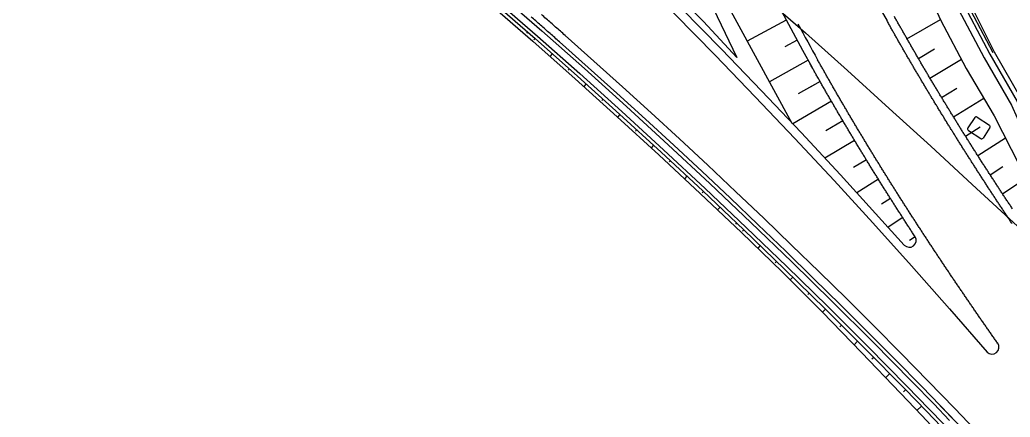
# Model space of a CAD drawing. Header units: inches. Extents: x 499362 to 502582, y 2541888 to 2545349.
# Drawn here: x 501089.8 to 501176.9, y 2543424.1 to 2543459 of the extents above; entities that cross this region are included whole.
import ezdxf

# ---------------------------------------------------------------- set-up
doc = ezdxf.new("R2010")
doc.units = ezdxf.units.IN
doc.layers.add('0-段落划分', color=2, linetype='Continuous')
doc.layers.add('桥-立柱', color=5, linetype='Continuous')

# ---------------------------------------------------------------- blocks, each defined once
blk = doc.blocks.new('A$C035667EC')
at = {"layer": '桥-立柱', "color": 1, "linetype": 'Continuous'}
for p, q in [((501173.818, 2543450.405), (501173.212, 2543449.487)), ((501174.026, 2543450.447), (501175.111, 2543449.73)), ((501173.254, 2543449.279), (501174.338, 2543448.562)), ((501175.153, 2543449.522), (501174.546, 2543448.605))]:
    blk.add_line(p, q, dxfattribs=at)
for centre, start, end in [((501173.944, 2543450.322), 56.52743, 146.52743), ((501175.028, 2543449.605), 326.52743, 56.52743), ((501173.337, 2543449.404), 146.52743, 236.52743), ((501174.421, 2543448.687), 236.52743, 326.52743)]:
    blk.add_arc(centre, 0.15, start, end, dxfattribs=at)
blk = doc.blocks.new('A$C3A006F90')
at = {"layer": '0-段落划分', "color": 2, "linetype": 'Continuous'}
for p, q in [((501157.239, 2543458.951), (501153.811, 2543457.12)), ((501167.852, 2543457.326), (501170.792, 2543459.012)), ((501134.479, 2543457.92), (501134.374, 2543457.801)), ((501135.151, 2543457.335), (501135.045, 2543457.216)), ((501158.189, 2543457.191), (501157.117, 2543456.606)), ((501136.649, 2543456.01), (501136.437, 2543455.771)), ((501168.854, 2543455.595), (501170.284, 2543456.429)), ((501159.155, 2543455.439), (501155.76, 2543453.547)), ((501169.87, 2543453.873), (501172.638, 2543455.521)), ((501138.146, 2543454.684), (501138.041, 2543454.565)), ((501139.638, 2543453.353), (501139.425, 2543453.116)), ((501160.207, 2543453.573), (501158.279, 2543452.478)), ((501160.207, 2543453.573), (501159.398, 2543453.113)), ((501170.902, 2543452.159), (501172.253, 2543452.981)), ((501141.125, 2543452.015), (501141.019, 2543451.897)), ((501161.204, 2543451.84), (501157.799, 2543449.858)), ((501161.204, 2543451.84), (501157.799, 2543449.858)), ((501171.947, 2543450.454), (501174.611, 2543452.096)), ((501142.611, 2543450.677), (501142.397, 2543450.442)), ((501162.216, 2543450.115), (501160.72, 2543449.229)), ((501144.087, 2543449.326), (501143.98, 2543449.21)), ((501173.005, 2543448.757), (501174.305, 2543449.574)), ((501145.562, 2543447.976), (501145.349, 2543447.743)), ((501163.242, 2543448.398), (501160.64, 2543446.825)), ((501174.076, 2543447.068), (501176.505, 2543448.622)), ((501147.032, 2543446.619), (501146.924, 2543446.504)), ((501164.282, 2543446.689), (501163.164, 2543446.004)), ((501175.159, 2543445.386), (501176.284, 2543446.115)), ((501148.496, 2543445.257), (501148.282, 2543445.027)), ((501165.335, 2543444.989), (501163.431, 2543443.798)), ((501176.254, 2543443.713), (501178.233, 2543445.017)), ((501149.959, 2543443.894), (501149.852, 2543443.78)), ((501166.4, 2543443.296), (501165.604, 2543442.792)), ((501151.412, 2543442.519), (501151.197, 2543442.292)), ((501152.865, 2543441.145), (501152.758, 2543441.031)), ((501167.478, 2543441.611), (501166.185, 2543440.777)), ((501153.502, 2543440.542), (501153.394, 2543440.429)), ((501154.943, 2543439.155), (501154.724, 2543438.928)), ((501168.566, 2543439.934), (501168.061, 2543439.603)), ((501156.384, 2543437.769), (501156.274, 2543437.654)), ((501157.82, 2543436.376), (501157.588, 2543436.139)), ((501159.249, 2543434.977), (501159.127, 2543434.852)), ((501160.679, 2543433.578), (501160.417, 2543433.315)), ((501162.097, 2543432.168), (501161.953, 2543432.024)), ((501163.515, 2543430.757), (501163.202, 2543430.443)), ((501164.926, 2543429.34), (501164.756, 2543429.172)), ((501166.332, 2543427.918), (501165.967, 2543427.557)), ((501167.738, 2543426.495), (501167.542, 2543426.304)), ((501170.214, 2543425.248), (501171.6, 2543423.785)), ((501170.429, 2543425.457), (501171.844, 2543423.96)), ((501169.135, 2543425.064), (501168.733, 2543424.672)), ((501169.568, 2543424.62), (501170.868, 2543423.262)), ((501169.783, 2543424.829), (501171.112, 2543423.437)), ((501169.162, 2543424.226), (501170.382, 2543422.915))]:
    blk.add_line(p, q, dxfattribs=at)
at = {"layer": '0-段落划分', "color": 2, "flags": 128}
for points in [[(501139.132, 2543488.36, -0.000001), (501138.236, 2543488.999, -0.000002), (501137.34, 2543489.638, -0.000002), (501136.445, 2543490.277, -0.000003)], [(501137.288, 2543457.052, -0.00023), (501136.872, 2543457.42, -0.000229), (501136.456, 2543457.786, -0.000228), (501136.04, 2543458.152, -0.000227), (501135.623, 2543458.517, -0.000226), (501135.207, 2543458.882, -0.000224), (501134.789, 2543459.246, -0.000223)], [(501137.784, 2543457.615, -0.000231), (501137.368, 2543457.983, -0.000229), (501136.951, 2543458.349, -0.000228), (501136.535, 2543458.715, -0.000227), (501136.118, 2543459.081, -0.000226), (501135.7, 2543459.446, -0.000225)], [(501177.132, 2543442.387, 0.000275), (501176.935, 2543442.682, 0.000277), (501176.739, 2543442.978, 0.000279), (501176.543, 2543443.274, 0.000281), (501176.347, 2543443.571, 0.000283), (501176.152, 2543443.867, 0.000285), (501175.957, 2543444.164, 0.000287), (501175.762, 2543444.46, 0.00029), (501175.568, 2543444.757, 0.000292), (501175.374, 2543445.055, 0.000294), (501175.181, 2543445.352, 0.000296), (501174.988, 2543445.65, 0.000298), (501174.796, 2543445.947, 0.0003), (501174.603, 2543446.245, 0.000302), (501174.412, 2543446.543, 0.000304), (501174.22, 2543446.842, 0.000306), (501174.029, 2543447.14, 0.000309), (501173.839, 2543447.439, 0.000311), (501173.649, 2543447.738, 0.000313), (501173.459, 2543448.037, 0.000315), (501173.269, 2543448.337, 0.000317), (501173.081, 2543448.636, 0.000319), (501172.892, 2543448.936, 0.000321), (501172.704, 2543449.236, 0.000323), (501172.516, 2543449.537, 0.000325), (501172.329, 2543449.837, 0.000328), (501172.142, 2543450.138, 0.00033), (501171.956, 2543450.439, 0.000332), (501171.77, 2543450.74, 0.000334), (501171.585, 2543451.041, 0.000336), (501171.4, 2543451.342, 0.000338), (501171.215, 2543451.644, 0.00034), (501171.031, 2543451.946, 0.000342), (501170.847, 2543452.248, 0.000344), (501170.664, 2543452.551, 0.000346), (501170.481, 2543452.853, 0.000349), (501170.299, 2543453.156, 0.000351), (501170.117, 2543453.459, 0.000353), (501169.936, 2543453.763, 0.000355), (501169.755, 2543454.066, 0.000357), (501169.575, 2543454.37, 0.000359), (501169.395, 2543454.674, 0.000361), (501169.215, 2543454.978, 0.000363), (501169.037, 2543455.283, 0.000365), (501168.858, 2543455.587, 0.000367), (501168.68, 2543455.892, 0.000369), (501168.503, 2543456.197, 0.000372), (501168.326, 2543456.503, 0.000374), (501168.149, 2543456.808, 0.000376), (501167.973, 2543457.114, 0.000378), (501167.798, 2543457.42, 0.00038), (501167.623, 2543457.727, 0.000382), (501167.448, 2543458.033, 0.000384), (501167.274, 2543458.34, 0.000386), (501167.101, 2543458.647, 0.000388), (501166.928, 2543458.954, 0.0004), (501166.752, 2543459.269, 0.0004)], [(501177.101, 2543441.083, 0.000269), (501176.903, 2543441.379, 0.000272), (501176.705, 2543441.675, 0.000274), (501176.508, 2543441.971, 0.000276), (501176.31, 2543442.267, 0.000278), (501176.113, 2543442.564, 0.00028), (501175.917, 2543442.861, 0.000282), (501175.721, 2543443.158, 0.000285), (501175.525, 2543443.455, 0.000287), (501175.33, 2543443.752, 0.000289), (501175.135, 2543444.05, 0.000291), (501174.94, 2543444.347, 0.000293), (501174.746, 2543444.645, 0.000295), (501174.552, 2543444.944, 0.000297), (501174.359, 2543445.242, 0.0003), (501174.166, 2543445.54, 0.000302), (501173.973, 2543445.839, 0.000304), (501173.781, 2543446.138, 0.000306), (501173.589, 2543446.437, 0.000308), (501173.397, 2543446.737, 0.00031), (501173.206, 2543447.036, 0.000312), (501173.015, 2543447.336, 0.000315), (501172.825, 2543447.636, 0.000317), (501172.635, 2543447.936, 0.000319), (501172.446, 2543448.237, 0.000321), (501172.257, 2543448.538, 0.000323), (501172.068, 2543448.838, 0.000325), (501171.88, 2543449.139, 0.000327), (501171.692, 2543449.441, 0.000329), (501171.505, 2543449.742, 0.000332), (501171.318, 2543450.044, 0.000334), (501171.132, 2543450.346, 0.000336), (501170.946, 2543450.648, 0.000338), (501170.76, 2543450.951, 0.00034), (501170.575, 2543451.253, 0.000342), (501170.39, 2543451.556, 0.000344), (501170.206, 2543451.859, 0.000346), (501170.022, 2543452.163, 0.000349), (501169.839, 2543452.466, 0.000351), (501169.656, 2543452.77, 0.000353), (501169.474, 2543453.074, 0.000355), (501169.292, 2543453.378, 0.000357), (501169.111, 2543453.683, 0.000359), (501168.93, 2543453.987, 0.000361), (501168.749, 2543454.292, 0.000363), (501168.569, 2543454.598, 0.000365), (501168.39, 2543454.903, 0.000368), (501168.211, 2543455.209, 0.00037), (501168.032, 2543455.515, 0.000372), (501167.854, 2543455.821, 0.000374), (501167.676, 2543456.127, 0.000376), (501167.499, 2543456.434, 0.000378), (501167.323, 2543456.741, 0.00038), (501167.147, 2543457.048, 0.000382), (501166.971, 2543457.355, 0.000384), (501166.796, 2543457.663, 0.000387), (501166.622, 2543457.971, 0.000389), (501166.448, 2543458.279, 0.000391), (501166.274, 2543458.587, 0.000401), (501166.098, 2543458.902, 0.000401)], [(501168.566, 2543439.934), (501168.45, 2543440.111, 0.000309), (501168.251, 2543440.417, 0.000311), (501168.052, 2543440.723, 0.000313), (501167.853, 2543441.029, 0.000316), (501167.655, 2543441.336, 0.000318), (501167.457, 2543441.643, 0.000321), (501167.26, 2543441.95, 0.000323), (501167.063, 2543442.257, 0.000325), (501166.866, 2543442.565, 0.000328), (501166.669, 2543442.873, 0.00033), (501166.473, 2543443.181, 0.000333), (501166.278, 2543443.49, 0.000335), (501166.082, 2543443.799, 0.000337), (501165.887, 2543444.108, 0.00034), (501165.693, 2543444.417, 0.000342), (501165.499, 2543444.727, 0.000345), (501165.305, 2543445.037, 0.000347), (501165.112, 2543445.347, 0.000349), (501164.919, 2543445.657, 0.000352), (501164.726, 2543445.968, 0.000354), (501164.534, 2543446.279, 0.000356), (501164.343, 2543446.591, 0.000359), (501164.152, 2543446.902, 0.000361), (501163.961, 2543447.214, 0.000364), (501163.77, 2543447.527, 0.000366), (501163.58, 2543447.839, 0.000368), (501163.391, 2543448.152, 0.000371), (501163.202, 2543448.465, 0.000373), (501163.013, 2543448.779, 0.000376), (501162.825, 2543449.092, 0.000378), (501162.637, 2543449.406, 0.00038), (501162.45, 2543449.721, 0.000383), (501162.263, 2543450.035, 0.000385), (501162.077, 2543450.35, 0.000388), (501161.891, 2543450.666, 0.00039), (501161.705, 2543450.981, 0.000393), (501161.52, 2543451.297, 0.000395), (501161.336, 2543451.613, 0.000397), (501161.152, 2543451.93, 0.0004), (501160.968, 2543452.247, 0.000402), (501160.785, 2543452.564, 0.000405), (501160.602, 2543452.881, 0.000407), (501160.42, 2543453.199, 0.000409), (501160.238, 2543453.517, 0.000412), (501160.057, 2543453.835, 0.000414), (501159.877, 2543454.154, 0.000417), (501159.696, 2543454.473, 0.000419), (501159.517, 2543454.792, 0.000415), (501159.34, 2543455.107, 0.000415)], [(501175.832, 2543430.575), (501175.821, 2543430.591, 0.00023), (501175.612, 2543430.888, 0.000232), (501175.404, 2543431.186, 0.000234), (501175.195, 2543431.484, 0.000237), (501174.987, 2543431.782, 0.000239), (501174.779, 2543432.08, 0.000241), (501174.572, 2543432.378, 0.000244), (501174.364, 2543432.677, 0.000246), (501174.157, 2543432.975, 0.000248), (501173.95, 2543433.274, 0.000251), (501173.744, 2543433.574, 0.000253), (501173.538, 2543433.873, 0.000255), (501173.332, 2543434.173, 0.000258), (501173.126, 2543434.473, 0.00026), (501172.921, 2543434.773, 0.000262), (501172.715, 2543435.073, 0.000265), (501172.511, 2543435.374, 0.000267), (501172.306, 2543435.675, 0.00027), (501172.102, 2543435.976, 0.000272), (501171.898, 2543436.277, 0.000274), (501171.695, 2543436.579, 0.000277), (501171.491, 2543436.88, 0.000279), (501171.289, 2543437.182, 0.000281), (501171.086, 2543437.485, 0.000284), (501170.884, 2543437.787, 0.000286), (501170.682, 2543438.09, 0.000288), (501170.48, 2543438.393, 0.000291), (501170.279, 2543438.696, 0.000293), (501170.078, 2543439, 0.000295), (501169.877, 2543439.304, 0.000298), (501169.677, 2543439.608, 0.0003), (501169.477, 2543439.912, 0.000302), (501169.278, 2543440.216, 0.000305), (501169.078, 2543440.521, 0.000307), (501168.88, 2543440.826, 0.00031), (501168.681, 2543441.131, 0.000312), (501168.483, 2543441.437, 0.000314), (501168.285, 2543441.743, 0.000317), (501168.088, 2543442.049, 0.000319), (501167.891, 2543442.355, 0.000321), (501167.694, 2543442.662, 0.000324), (501167.498, 2543442.969, 0.000326), (501167.302, 2543443.276, 0.000328), (501167.106, 2543443.583, 0.000331), (501166.911, 2543443.891, 0.000333), (501166.716, 2543444.199, 0.000335), (501166.522, 2543444.507, 0.000338), (501166.328, 2543444.816, 0.00034), (501166.135, 2543445.125, 0.000343), (501165.941, 2543445.434, 0.000345), (501165.749, 2543445.743, 0.000347), (501165.556, 2543446.053, 0.00035), (501165.364, 2543446.363, 0.000352), (501165.173, 2543446.673, 0.000354), (501164.982, 2543446.983, 0.000357), (501164.791, 2543447.294, 0.000359), (501164.601, 2543447.605, 0.000362), (501164.411, 2543447.917, 0.000364), (501164.222, 2543448.228, 0.000366), (501164.033, 2543448.54, 0.000369), (501163.844, 2543448.852, 0.000371), (501163.656, 2543449.165, 0.000373), (501163.468, 2543449.478, 0.000376), (501163.281, 2543449.791, 0.000378), (501163.094, 2543450.104, 0.000381), (501162.908, 2543450.418, 0.000383), (501162.722, 2543450.732, 0.000385), (501162.537, 2543451.046, 0.000388), (501162.352, 2543451.361, 0.00039), (501162.168, 2543451.676, 0.000392), (501161.984, 2543451.991, 0.000395), (501161.8, 2543452.306, 0.000397), (501161.617, 2543452.622, 0.0004), (501161.435, 2543452.938, 0.000402), (501161.253, 2543453.255, 0.000404), (501161.071, 2543453.571, 0.000407), (501160.89, 2543453.888, 0.000409), (501160.709, 2543454.206, 0.000411), (501160.529, 2543454.523, 0.000414), (501160.35, 2543454.841, 0.000416), (501160.171, 2543455.16, 0.000414), (501159.994, 2543455.475, 0.000414)]]:
    blk.add_lwpolyline(points, format="xyb", dxfattribs=at)
at = {"layer": '0-段落划分', "color": 2, "linetype": 'Continuous', "flags": 128}
for points in [[(501136.291, 2543492.863), (501137.988, 2543487.938), (501139.891, 2543483.089), (501142.014, 2543478.331), (501144.278, 2543473.644), (501152.886, 2543455.682)], [(501165.106, 2543477.474), (501167.095, 2543473.186), (501169.05, 2543468.876), (501170.957, 2543464.528), (501172.917, 2543460.187), (501175.149, 2543455.967), (501175.149, 2543455.967)], [(501165.106, 2543477.474), (501167.095, 2543473.186), (501169.05, 2543468.876), (501170.957, 2543464.528), (501172.917, 2543460.187), (501175.149, 2543455.967), (501175.149, 2543455.967)], [(501165.379, 2543477.599), (501167.365, 2543473.317), (501169.317, 2543469.013), (501171.22, 2543464.671), (501173.178, 2543460.336), (501175.406, 2543456.121), (501175.406, 2543456.121)], [(501165.995, 2543477.881), (501167.961, 2543473.607), (501169.831, 2543469.278), (501171.582, 2543464.868), (501173.368, 2543460.445), (501175.508, 2543456.182), (501175.508, 2543456.182)], [(501164.561, 2543477.224), (501166.555, 2543472.924), (501168.517, 2543468.602), (501170.43, 2543464.241), (501172.397, 2543459.889), (501174.635, 2543455.658), (501174.635, 2543455.658)], [(501164.561, 2543477.224), (501166.555, 2543472.924), (501168.517, 2543468.602), (501170.43, 2543464.241), (501172.397, 2543459.889), (501174.635, 2543455.658), (501174.635, 2543455.658)], [(501162.895, 2543476.461), (501164.907, 2543472.123), (501166.888, 2543467.764), (501168.82, 2543463.366), (501170.807, 2543458.978), (501173.065, 2543454.714), (501173.065, 2543454.714)], [(501116.701, 2543474.09), (501120.557, 2543470.928), (501124.39, 2543467.741), (501128.2, 2543464.526), (501131.986, 2543461.284), (501135.744, 2543458.012), (501135.744, 2543458.012)], [(501116.701, 2543474.09), (501120.557, 2543470.928), (501124.39, 2543467.741), (501128.2, 2543464.526), (501131.986, 2543461.284), (501135.744, 2543458.012), (501135.744, 2543458.012)], [(501115.968, 2543473.19), (501119.817, 2543470.032), (501123.638, 2543466.843), (501127.431, 2543463.621), (501131.196, 2543460.369), (501134.94, 2543457.096), (501134.94, 2543457.096)], [(501116.133, 2543473.392), (501119.984, 2543470.234), (501123.813, 2543467.051), (501127.618, 2543463.841), (501131.397, 2543460.602), (501135.151, 2543457.335), (501135.151, 2543457.335)], [(501116.322, 2543473.625), (501120.175, 2543470.466), (501124.005, 2543467.281), (501127.812, 2543464.069), (501131.593, 2543460.83), (501135.349, 2543457.561), (501135.349, 2543457.561)], [(501116.322, 2543473.625), (501120.175, 2543470.466), (501124.005, 2543467.281), (501127.812, 2543464.069), (501131.593, 2543460.83), (501135.349, 2543457.561), (501135.349, 2543457.561)], [(501147.432, 2543469.376), (501149.668, 2543464.716), (501157.737, 2543449.923)], [(501142.565, 2543465.783), (501146.335, 2543462.395), (501149.958, 2543458.845), (501152.886, 2543455.682)], [(501142.565, 2543465.783), (501146.335, 2543462.395), (501149.958, 2543458.845), (501152.886, 2543455.682)], [(501135.349, 2543457.561), (501139.077, 2543454.262), (501142.777, 2543450.932), (501146.449, 2543447.571), (501150.093, 2543444.18), (501153.709, 2543440.759), (501153.709, 2543440.759)], [(501135.349, 2543457.561), (501139.077, 2543454.262), (501142.777, 2543450.932), (501146.449, 2543447.571), (501150.093, 2543444.18), (501153.709, 2543440.759), (501153.709, 2543440.759)], [(501135.744, 2543458.012), (501139.476, 2543454.709), (501143.18, 2543451.376), (501146.856, 2543448.012), (501150.504, 2543444.618), (501154.123, 2543441.193), (501154.123, 2543441.193)], [(501135.744, 2543458.012), (501139.476, 2543454.709), (501143.18, 2543451.376), (501146.856, 2543448.012), (501150.504, 2543444.618), (501154.123, 2543441.193), (501154.123, 2543441.193)], [(501134.94, 2543457.096), (501138.665, 2543453.8), (501142.362, 2543450.474), (501146.032, 2543447.119), (501149.674, 2543443.733), (501153.287, 2543440.316), (501153.287, 2543440.316)], [(501135.151, 2543457.335), (501138.877, 2543454.038), (501142.575, 2543450.71), (501146.246, 2543447.351), (501149.888, 2543443.962), (501153.502, 2543440.542), (501153.502, 2543440.542)], [(501175.149, 2543455.967), (501177.557, 2543451.822), (501179.591, 2543447.404), (501181.189, 2543442.642), (501182.704, 2543437.755), (501184.887, 2543433.279), (501184.887, 2543433.279)], [(501175.149, 2543455.967), (501177.55, 2543451.818), (501179.546, 2543447.375), (501181.071, 2543442.562), (501182.502, 2543437.614), (501184.643, 2543433.105), (501184.643, 2543433.105)], [(501175.149, 2543455.967), (501177.55, 2543451.818), (501179.546, 2543447.375), (501181.071, 2543442.562), (501182.502, 2543437.614), (501184.643, 2543433.105), (501184.643, 2543433.105)], [(501175.508, 2543456.182), (501177.901, 2543452.038), (501179.878, 2543447.592), (501181.371, 2543442.765), (501182.766, 2543437.798), (501184.887, 2543433.279), (501184.887, 2543433.279)], [(501174.635, 2543455.658), (501177.042, 2543451.499), (501179.044, 2543447.047), (501180.574, 2543442.227), (501182.01, 2543437.272), (501184.155, 2543432.756), (501184.155, 2543432.756)], [(501174.635, 2543455.658), (501177.042, 2543451.499), (501179.044, 2543447.047), (501180.574, 2543442.227), (501182.01, 2543437.272), (501184.155, 2543432.756), (501184.155, 2543432.756)], [(501173.065, 2543454.714), (501175.526, 2543450.547), (501177.739, 2543446.196), (501179.659, 2543441.609), (501181.536, 2543436.942), (501183.911, 2543432.581), (501183.911, 2543432.581)], [(501154.123, 2543441.193), (501157.714, 2543437.738), (501161.276, 2543434.254), (501164.809, 2543430.739), (501168.312, 2543427.196), (501170.214, 2543425.248)], [(501154.123, 2543441.193), (501157.714, 2543437.738), (501161.276, 2543434.254), (501164.809, 2543430.739), (501168.312, 2543427.196), (501170.214, 2543425.248)], [(501153.287, 2543440.316), (501156.864, 2543436.862), (501160.384, 2543433.35), (501163.846, 2543429.78), (501167.278, 2543426.183), (501169.162, 2543424.226)], [(501153.502, 2543440.542), (501157.087, 2543437.092), (501160.644, 2543433.613), (501164.171, 2543430.104), (501167.669, 2543426.566), (501169.568, 2543424.62)], [(501153.709, 2543440.759), (501157.296, 2543437.308), (501160.855, 2543433.827), (501164.384, 2543430.316), (501167.883, 2543426.776), (501169.783, 2543424.829)], [(501153.709, 2543440.759), (501157.296, 2543437.308), (501160.855, 2543433.827), (501164.384, 2543430.316), (501167.883, 2543426.776), (501169.783, 2543424.829)]]:
    blk.add_lwpolyline(points, dxfattribs=at)
at = {"layer": '0-段落划分', "color": 2, "flags": 128}
for points in [[(501135.977, 2543476.928), (501139.906, 2543473.865), (501143.789, 2543470.746), (501147.627, 2543467.578), (501151.426, 2543464.366), (501155.188, 2543461.118), (501158.918, 2543457.838), (501162.619, 2543454.534), (501166.296, 2543451.211), (501169.953, 2543447.875), (501173.596, 2543444.53), (501177.233, 2543441.182), (501180.873, 2543437.838)], [(501133.477, 2543474.209), (501137.143, 2543470.707), (501140.785, 2543467.174), (501144.399, 2543463.612), (501147.981, 2543460.02), (501151.532, 2543456.401), (501155.051, 2543452.754), (501158.538, 2543449.079), (501161.992, 2543445.377), (501167.619, 2543439.204)], [(501132.958, 2543473.667), (501136.623, 2543470.167), (501140.261, 2543466.638), (501143.87, 2543463.08), (501147.448, 2543459.493), (501150.995, 2543455.878), (501154.509, 2543452.235), (501157.991, 2543448.565), (501161.441, 2543444.868), (501164.858, 2543441.143), (501168.243, 2543437.392), (501171.594, 2543433.615), (501174.911, 2543429.812)]]:
    blk.add_lwpolyline(points, dxfattribs=at)
at = {"layer": '0-段落划分', "color": 2}
for centre, radius, start, end in [((501299.783, 2543583.53), 154, 138.40031, 289.75385), ((501354.174, 2543564.104), 223.25, 180.89578, 209.31605), ((501354.174, 2543564.104), 215.5, 183.50013, 209.22181), ((501299.783, 2543583.53), 163, 206.60816, 289.75385), ((501354.174, 2543564.104), 222.5, 208.29638, 209.22278), ((500741.344, 2543008.576), 599, 27.836312, 48.560029), ((500741.344, 2543008.576), 598.25, 27.836312, 48.560029), ((501168.064, 2543439.605), 0.6, 222.05752, 33.16381), ((501175.342, 2543430.23), 0.6, 224.17352, 35.17561)]:
    blk.add_arc(centre, radius, start, end, dxfattribs=at)
at = {"layer": '0-段落划分', "color": 2, "linetype": 'Continuous'}
blk.add_blockref('A$C035667EC', (0, 0), dxfattribs=at)

msp = doc.modelspace()

# ---------------------------------------------------------------- block references
at = {"layer": '0-段落划分'}
msp.add_blockref('A$C3A006F90', (0, 0), dxfattribs=at)

doc.saveas('drawing.dxf')
